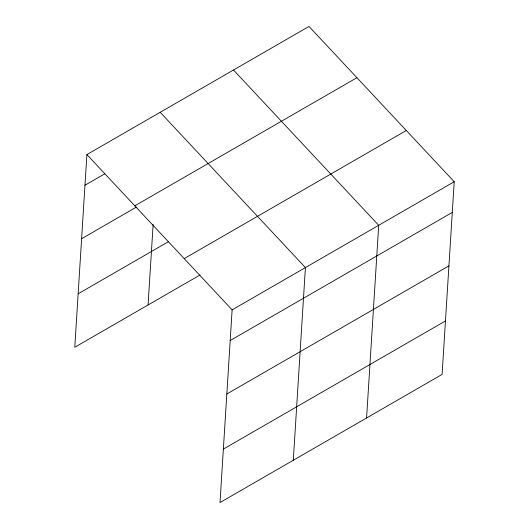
<?xml version="1.0" encoding="UTF-8"?>
<svg xmlns="http://www.w3.org/2000/svg" width="529" height="529" viewBox="0 0 529 529"><rect width="100%" height="100%" fill="white"/><g stroke="black" fill="none" stroke-linecap="round" stroke-linejoin="round"><path stroke-width="0.79" d="M86.901 154.58L232.125 309.868L220.004 502.55L442.099 374.42L454.219 181.738L308.996 26.45L86.901 154.58L74.781 347.262L200.015 275.014M148.067 304.982L153.139 224.382M293.297 460.27L305.418 267.581L160.194 112.293M366.584 417.983L378.711 225.301L233.487 70.013M84.971 185.249L104.894 173.75M134.829 205.821L356.923 77.697M81.611 238.711L136.396 207.103M78.14 293.8L168.513 241.66M184.204 258.621L406.298 130.491M232.125 309.868L454.219 181.738M230.194 340.537L452.288 212.407M226.835 393.999L448.929 265.875M223.37 449.088L445.464 320.958"/></g></svg>
